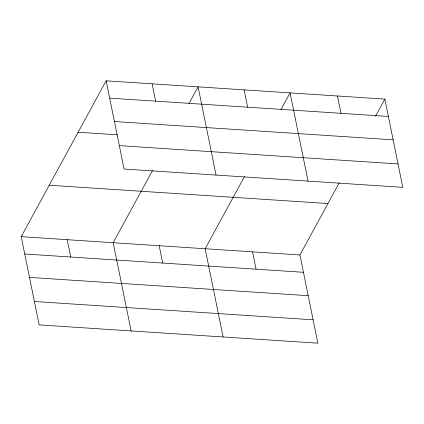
<?xml version="1.0" encoding="UTF-8"?>
<svg xmlns="http://www.w3.org/2000/svg" width="424" height="424" viewBox="0 0 424 424"><rect width="100%" height="100%" fill="white"/><g stroke="black" fill="none" stroke-linecap="round" stroke-linejoin="round"><path stroke-width="0.64" d="M339.248 182.797L299.922 254.967L317.873 343.196L39.151 324.895L21.2 236.666L106.127 80.804L384.849 99.105L402.8 187.334L124.078 169.033L106.127 80.804M152.502 170.533L113.182 242.708L131.127 330.932M189.072 103.419L198.103 86.846L216.054 175.07M244.484 176.575L205.158 248.745L223.109 336.974M281.054 109.456L290.085 92.883L308.036 181.112M375.51 116.25L384.849 99.105M109.652 98.135L388.373 116.436M114.411 121.534L393.138 139.83M78.101 132.24L117.522 134.827M119.314 145.639L398.041 163.934M49.226 185.235L327.948 203.531M21.2 236.666L299.922 254.967M24.724 253.997L303.452 272.298M29.484 277.397L308.211 295.698M34.392 301.501L313.113 319.802M337.467 95.994L340.991 113.325M244.092 89.862L247.621 107.193M252.54 251.856L256.07 269.187M152.115 83.825L155.64 101.156M159.17 245.724L162.694 263.06M67.188 239.687L70.718 257.018"/></g></svg>
